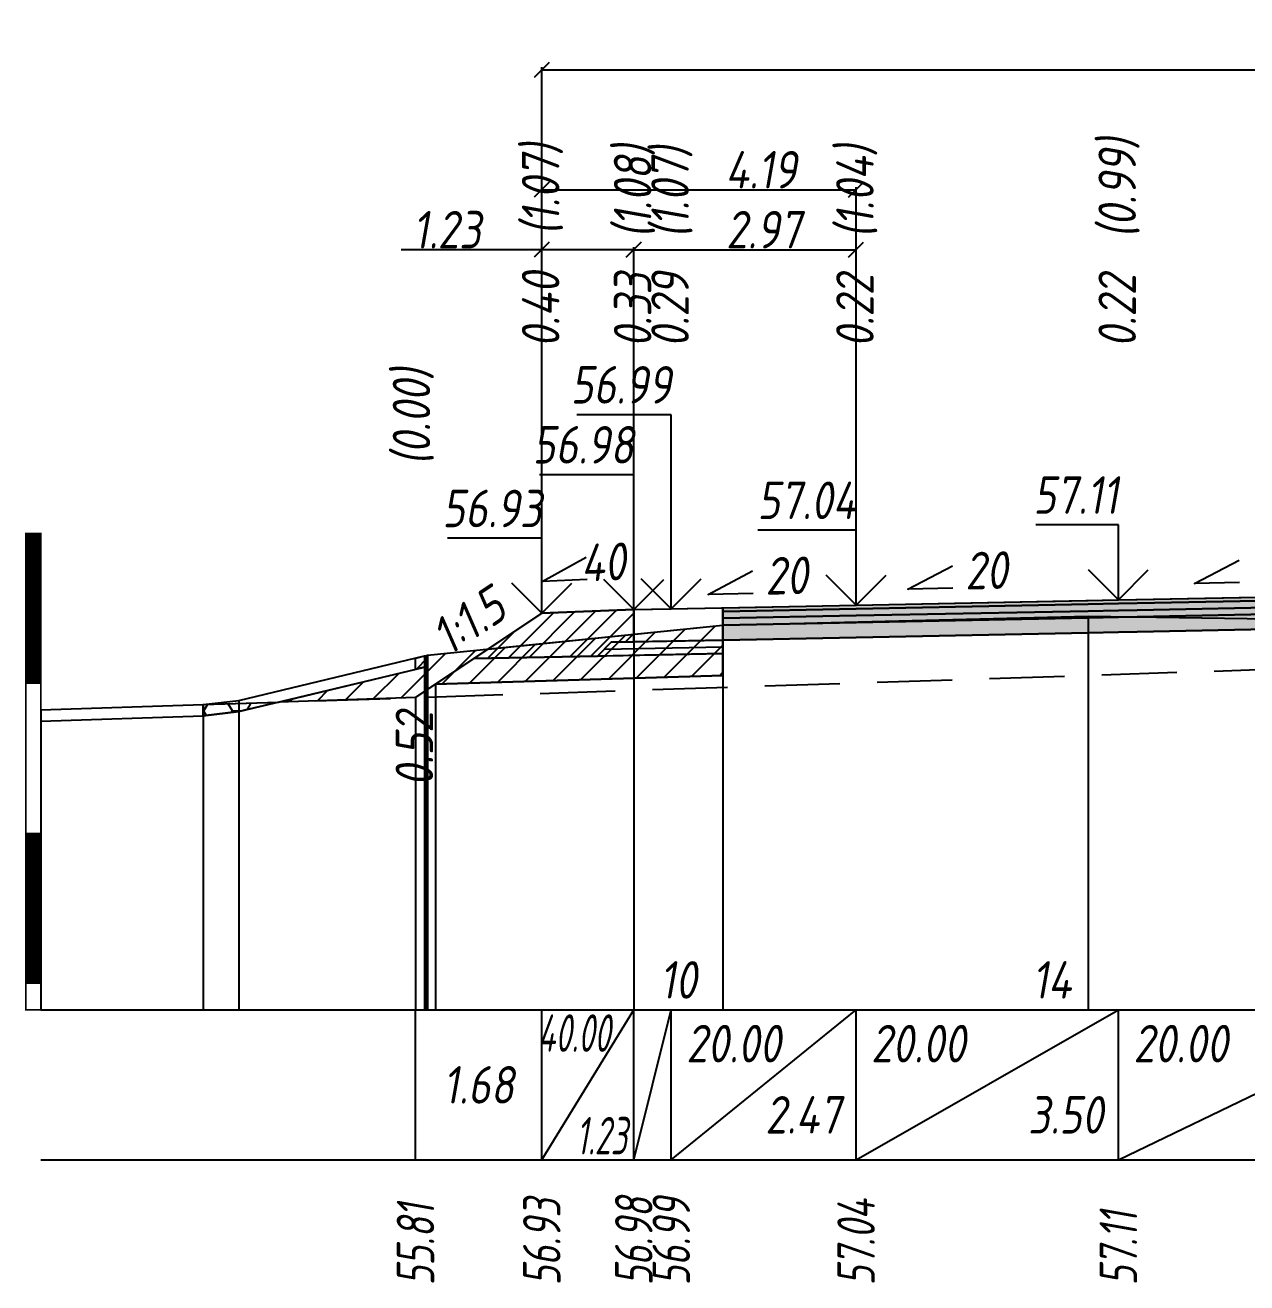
# Model space of a CAD drawing. Extents: x -717 to 1451, y -133302 to 233.
# Drawn here: x 81.9 to 163.4, y -78263.2 to -78179.3 of the extents above; entities that cross this region are included whole.
import ezdxf
from ezdxf.enums import TextEntityAlignment as Align

# ---------------------------------------------------------------- set-up
doc = ezdxf.new("R2010")
doc.units = 0
doc.linetypes.add('штриховая', pattern=[0.75, 0.5, -0.25])
for name, color, linetype in [('Интерполированный поперечник', 2, 'Continuous'), ('Код_514', 1, 'Continuous'), ('Контур_0', 7, 'Continuous'), ('Контур_2521', 7, 'Continuous'), ('Контур_2564', 7, 'Continuous'), ('Контур_2660', 7, 'Continuous'), ('Контур_2665', 7, 'Continuous'), ('Контур_400', 7, 'Continuous'), ('Контур_508', 7, 'Continuous'), ('Контур_512', 7, 'Continuous'), ('Контур_513', 7, 'Continuous'), ('Красный поперечник', 1, 'Continuous'), ('Линейка абсолютных высот', 7, 'Continuous'), ('Объём_2501', 7, 'Continuous'), ('Объём_2564', 7, 'Continuous'), ('Объём_2650', 7, 'Continuous'), ('Объём_2660', 7, 'Continuous'), ('Объём_2661', 7, 'Continuous'), ('Объём_2665', 7, 'Continuous'), ('Объём_2666', 7, 'Continuous'), ('Объём_2753', 7, 'Continuous'), ('Откосы', 7, 'Continuous'), ('Отметки покрытия', 7, 'Continuous'), ('Рабочие отметки', 7, 'Continuous'), ('Рабочие отметки доп.', 7, 'Continuous'), ('Слои выравнивания', 7, 'Continuous'), ('Таблица', 7, 'Continuous'), ('Уклоны проезжей части', 7, 'Continuous'), ('Черный поперечник', 3, 'Continuous')]:
    doc.layers.add(name, color=color, linetype=linetype)
for name, color, linetype, true_color in [('Контур_2540', 2, 'Continuous', 0xffff00), ('Контур_2560', 2, 'Continuous', 0xffff00), ('Контур_2561', 7, 'Continuous', 0xff8040), ('Контур_2562', 3, 'Continuous', 0x00ff00), ('Контур_2563', 7, 'Continuous', 0xff8000), ('Контур_2570', 7, 'Continuous', 0x80ff00), ('Контур_2725', 7, 'Continuous', 0x323232), ('Контур_2736', 4, 'Continuous', 0x00ffff), ('Контур_2760', 7, 'Continuous', 0x323232), ('Контур_2761', 7, 'Continuous', 0x323232), ('Контур_2762', 7, 'Continuous', 0x323232), ('Контур_2763', 7, 'Continuous', 0x323232), ('Контур_402', 7, 'Continuous', 0xff6464), ('Контур_703', 4, 'Continuous', 0x00ffff), ('Объём_2500', 7, 'Continuous', 0xc0c0c0), ('Объём_2520', 7, 'Continuous', 0x80ffff), ('Объём_2540', 2, 'Continuous', 0xffff00), ('Объём_2560', 2, 'Continuous', 0xffff00), ('Объём_2561', 7, 'Continuous', 0xff8040), ('Объём_2562', 3, 'Continuous', 0x00ff00), ('Объём_2563', 7, 'Continuous', 0xff8000), ('Объём_2570', 7, 'Continuous', 0x80ff00), ('Объём_2600', 7, 'Continuous', 0x808000), ('Объём_2746', 2, 'Continuous', 0xffff00)]:
    doc.layers.add(name, color=color, linetype=linetype, true_color=true_color)
doc.styles.get("Standard").update_dxf_attribs({"font": 'txt', "height": 2.5})
doc.styles.add('М', font='romand.shx', dxfattribs={"width": 0.8, "oblique": 10, "height": 2.5})
doc.dimstyles.get("Standard").update_dxf_attribs({"dimtxt": 0.18, "dimasz": 0.18, "dimexe": 0.18, "dimexo": 0.0625, "dimgap": 0.09, "dimtad": 0, "dimtih": 1, "dimtoh": 1, "dimdec": 4, "dimzin": 0, "dimdsep": 46, "dimtxsty": 'Standard', "dimcen": 0.09, "dimadec": 0, "dimazin": 0, "dimtfac": 1, "dimtdec": 4, "dimtofl": 0, "dimtmove": 0, "dimatfit": 3, "dimfxl": 1, "dimtolj": 1, "dimtzin": 0, "dimarcsym": 0})
pattern_1 = [(45.00000125, (2.94889, -2497.464625), (-0.026516505928, 0.026516504769), []), (135.00000034, (2.94889, -2497.464625), (-0.02651650519, -0.026516505506), [])]

# ---------------------------------------------------------------- blocks, each defined once
blk = doc.blocks.new('_Oblique')
at = {"color": 0, "linetype": 'ByBlock', "lineweight": -2}
blk.add_line((-0.5, -0.5), (0.5, 0.5), dxfattribs=at)
blk = doc.blocks.new('*D3182')
at = {"color": 0, "lineweight": -2, "transparency": 16777216}
for p, q in [((116.373, -78194.307), (106.999, -78194.307)), ((116.373, -78218.551), (116.373, -78194.127)), ((122.512, -78194.307), (116.373, -78194.307)), ((122.512, -78218.306), (122.512, -78194.127))]:
    blk.add_line(p, q, dxfattribs=at)
at = {"layer": 'Defpoints', "color": 0, "transparency": 16777216}
for p in [(122.512, -78194.307), (116.373, -78218.614), (122.512, -78218.368)]:
    blk.add_point(p, dxfattribs=at)
at = {"color": 0, "lineweight": -2, "transparency": 16777216, "rotation": 180}
blk.add_blockref('_Oblique', (116.373, -78194.307), dxfattribs=at)
at = {"color": 0, "lineweight": -2, "transparency": 16777216}
blk.add_blockref('_Oblique', (122.512, -78194.307), dxfattribs=at)
at = {"color": 0, "transparency": 16777216, "insert": (110.046, -78192.967), "char_height": 2.5, "width": 0.72, "attachment_point": 5, "style": 'М'}
blk.add_mtext('\\A1;1.23', dxfattribs=at)
blk = doc.blocks.new('*D3184')
at = {"color": 0, "lineweight": -2, "transparency": 16777216}
for p, q in [((122.512, -78218.306), (122.512, -78194.127)), ((122.512, -78194.307), (137.346, -78194.307)), ((137.346, -78218.009), (137.346, -78194.127))]:
    blk.add_line(p, q, dxfattribs=at)
at = {"layer": 'Defpoints', "color": 0, "transparency": 16777216}
for p in [(137.346, -78194.307), (122.512, -78218.368), (137.346, -78218.072)]:
    blk.add_point(p, dxfattribs=at)
at = {"color": 0, "lineweight": -2, "transparency": 16777216, "rotation": 180}
blk.add_blockref('_Oblique', (122.512, -78194.307), dxfattribs=at)
at = {"color": 0, "lineweight": -2, "transparency": 16777216}
blk.add_blockref('_Oblique', (137.346, -78194.307), dxfattribs=at)
at = {"color": 0, "transparency": 16777216, "insert": (131.188, -78192.967), "char_height": 2.5, "width": 0.78, "attachment_point": 5, "style": 'М'}
blk.add_mtext('\\A1;2.97', dxfattribs=at)
blk = doc.blocks.new('*D3187')
at = {"color": 0, "lineweight": -2, "transparency": 16777216}
for p, q in [((116.373, -78218.551), (116.373, -78190.127)), ((137.346, -78218.009), (137.346, -78190.127)), ((116.373, -78190.307), (137.346, -78190.307))]:
    blk.add_line(p, q, dxfattribs=at)
at = {"layer": 'Defpoints', "color": 0, "transparency": 16777216}
for p in [(137.346, -78190.307), (116.373, -78218.614), (137.346, -78218.072)]:
    blk.add_point(p, dxfattribs=at)
at = {"color": 0, "lineweight": -2, "transparency": 16777216, "rotation": 180}
blk.add_blockref('_Oblique', (116.373, -78190.307), dxfattribs=at)
at = {"color": 0, "lineweight": -2, "transparency": 16777216}
blk.add_blockref('_Oblique', (137.346, -78190.307), dxfattribs=at)
at = {"color": 0, "transparency": 16777216, "insert": (131.005, -78188.967), "char_height": 2.5, "width": 0.72, "attachment_point": 5, "style": 'М'}
blk.add_mtext('\\A1;4.19', dxfattribs=at)
blk = doc.blocks.new('*D3188')
at = {"color": 0, "lineweight": -2, "transparency": 16777216}
for p, q in [((116.373, -78218.551), (116.373, -78182.127)), ((116.373, -78182.307), (223.346, -78182.307)), ((223.346, -78218.339), (223.346, -78182.127))]:
    blk.add_line(p, q, dxfattribs=at)
at = {"layer": 'Defpoints', "color": 0, "transparency": 16777216}
for p in [(223.346, -78182.307), (116.373, -78218.614), (223.346, -78218.402)]:
    blk.add_point(p, dxfattribs=at)
at = {"color": 0, "lineweight": -2, "transparency": 16777216, "rotation": 180}
blk.add_blockref('_Oblique', (116.373, -78182.307), dxfattribs=at)
at = {"color": 0, "lineweight": -2, "transparency": 16777216}
blk.add_blockref('_Oblique', (223.346, -78182.307), dxfattribs=at)
at = {"color": 0, "transparency": 16777216, "insert": (169.86, -78180.967), "char_height": 2.5, "width": 0.9, "attachment_point": 5, "style": 'М'}
blk.add_mtext('\\A1;21.39', dxfattribs=at)

msp = doc.modelspace()

# ---------------------------------------------------------------- hatches: boundary and pattern name
at = {"layer": 'Линейка абсолютных высот'}
h = msp.add_hatch(dxfattribs=at)
h.set_pattern_fill('ANSI37', scale=0.3, style=0)
h.set_pattern_definition(pattern_1)
h.paths.add_polyline_path([(82.949, -78223.222), (82.949, -78213.222), (81.949, -78213.222), (81.949, -78223.222)])
h = msp.add_hatch(dxfattribs=at)
h.set_pattern_fill('ANSI37', scale=0.3, style=0)
h.set_pattern_definition(pattern_1)
h.paths.add_polyline_path([(82.949, -78243.222), (82.949, -78233.222), (81.949, -78233.222), (81.949, -78243.222)])
at = {"layer": 'Объём_2563'}
h = msp.add_hatch(dxfattribs=at)
h.set_pattern_fill('ANSI31', color=256, scale=0.3)
h.paths.add_polyline_path([(116.373, -78218.551), (122.512, -78218.306), (122.512, -78220.456), (121.012, -78220.486), (120.094, -78221.404), (111.846, -78221.569)])
at = {"layer": 'Объём_2570'}
h = msp.add_hatch(dxfattribs=at)
h.set_pattern_fill('ANSI31', color=256, scale=0.2)
h.paths.add_polyline_path([(108.758, -78222.1), (108.678, -78222.129), (108.556, -78222.148), (107.949, -78222.292), (107.949, -78221.542), (108.556, -78221.398), (108.678, -78221.379), (108.758, -78221.35)])
at = {"layer": 'Объём_2600'}
h = msp.add_hatch(dxfattribs=at)
h.set_pattern_fill('ANSI31', color=6, scale=0.4)
h.paths.add_polyline_path([(108.556, -78222.148), (108.678, -78222.129), (108.758, -78222.1), (108.758, -78221.35), (128.456, -78219.337), (128.456, -78222.708), (109.274, -78223.284), (107.949, -78224.167), (98.826, -78224.469)])
h = msp.add_hatch(dxfattribs=at)
h.set_pattern_fill('HONEY', color=5, scale=0.3)
h.paths.add_polyline_path([(96.153, -78225.107), (93.781, -78225.387), (93.781, -78224.637), (98.826, -78224.469)])
at = {"layer": 'Слои выравнивания'}
for color, points in [(2, [(128.456, -78218.187), (128.484, -78218.186), (137.346, -78218.009), (152.825, -78217.7), (154.846, -78217.659), (156.104, -78217.634), (175.596, -78217.244), (175.596, -78217.494), (156.104, -78217.884), (154.846, -78217.909), (152.825, -78217.95), (137.346, -78218.259), (128.484, -78218.436), (128.456, -78218.437)]), (3, [(128.456, -78218.437), (128.484, -78218.436), (137.346, -78218.259), (152.825, -78217.95), (154.846, -78217.909), (156.104, -78217.884), (175.596, -78217.494), (175.596, -78217.944), (156.104, -78218.334), (154.846, -78218.359), (152.825, -78218.4), (137.346, -78218.709), (128.484, -78218.886), (128.456, -78218.887)]), (4, [(128.456, -78218.887), (128.484, -78218.886), (137.346, -78218.709), (152.825, -78218.4), (154.846, -78218.359), (156.104, -78218.334), (175.596, -78217.944), (175.596, -78218.394), (156.104, -78218.784), (154.846, -78218.809), (152.825, -78218.85), (137.346, -78219.159), (128.484, -78219.336), (128.456, -78219.337)]), (5, [(128.456, -78219.337), (128.484, -78219.336), (137.346, -78219.159), (152.825, -78218.85), (154.846, -78218.809), (156.104, -78218.784), (175.596, -78218.394), (175.596, -78219.394), (156.104, -78219.784), (154.846, -78219.809), (152.825, -78219.85), (137.346, -78220.159), (128.484, -78220.336), (128.456, -78220.337)])]:
    msp.add_hatch(color=color, dxfattribs=at).paths.add_polyline_path(points)

# ---------------------------------------------------------------- linework, layer by layer
at = {"layer": 'Интерполированный поперечник', "linetype": 'штриховая', "ltscale": 10, "flags": 128}
msp.add_lwpolyline([(93.781, -78224.637), (203.883, -78220.99)], dxfattribs=at)
at = {"layer": 'Код_514'}
for p, q in [((107.949, -78255), (107.949, -78245)), ((116.373, -78255), (116.373, -78245)), ((116.373, -78255), (122.512, -78245)), ((122.512, -78255), (122.512, -78245)), ((122.512, -78255), (125.012, -78245)), ((125.012, -78255), (125.012, -78245)), ((125.012, -78255), (137.346, -78245)), ((137.346, -78255), (137.346, -78245)), ((137.346, -78255), (154.846, -78245)), ((154.846, -78255), (154.846, -78245)), ((154.846, -78255), (175.596, -78245))]:
    msp.add_line(p, q, dxfattribs=at)
at = {"layer": 'Контур_0', "color": 18, "true_color": 0x000000, "flags": 128}
for points in [[(125.012, -78220.406), (122.512, -78220.456), (122.512, -78218.306), (128.456, -78218.187), (128.456, -78220.337), (125.012, -78220.406), (125.012, -78220.406)], [(111.846, -78221.569), (120.094, -78221.404), (121.012, -78220.486), (122.512, -78220.456)], [(121.012, -78220.486), (128.456, -78220.337), (128.456, -78221.237), (120.094, -78221.404), (121.012, -78220.486), (121.012, -78220.486)]]:
    msp.add_lwpolyline(points, dxfattribs=at)
at = {"layer": 'Контур_2521', "color": 18, "true_color": 0x000000, "flags": 128}
msp.add_lwpolyline([(120.553, -78220.945), (128.456, -78220.787)], dxfattribs=at)
at = {"layer": 'Контур_2540', "flags": 128}
msp.add_lwpolyline([(128.456, -78222.708), (109.274, -78223.284), (111.846, -78221.569), (128.456, -78221.237), (128.456, -78222.708), (128.456, -78222.708)], dxfattribs=at)
at = {"layer": 'Контур_2560', "flags": 128}
msp.add_lwpolyline([(116.373, -78218.551), (116.373, -78218.551), (116.373, -78218.551), (122.512, -78218.306)], dxfattribs=at)
at = {"layer": 'Контур_2561', "flags": 128}
msp.add_lwpolyline([(122.512, -78218.306), (122.512, -78218.306), (116.373, -78218.551), (116.373, -78218.551), (122.512, -78218.306)], dxfattribs=at)
at = {"layer": 'Контур_2562', "flags": 128}
msp.add_lwpolyline([(116.373, -78218.551), (116.373, -78218.551), (116.373, -78218.551), (116.373, -78218.551), (116.373, -78218.551)], dxfattribs=at)
at = {"layer": 'Контур_2563', "flags": 128}
msp.add_lwpolyline([(116.373, -78218.551), (122.512, -78218.306), (122.512, -78220.456), (121.012, -78220.486), (120.094, -78221.404), (111.846, -78221.569), (116.373, -78218.551), (116.373, -78218.551)], dxfattribs=at)
at = {"layer": 'Контур_2564', "flags": 128}
msp.add_lwpolyline([(116.373, -78218.551), (122.512, -78218.306)], dxfattribs=at)
at = {"layer": 'Контур_2570', "flags": 128}
msp.add_lwpolyline([(82.949, -78225.75), (93.781, -78225.387), (96.153, -78225.107), (96.153, -78225.107), (108.556, -78222.148), (108.678, -78222.129), (108.758, -78222.1), (108.758, -78221.35), (128.456, -78219.337), (152.825, -78218.734), (175.596, -78219.084), (177.737, -78219.117), (193.469, -78220.108), (193.539, -78220.112), (193.539, -78220.862), (193.66, -78220.862), (203.883, -78220.99), (207.834, -78220.14), (211.994, -78219.653), (218.697, -78217.968), (222.692, -78218.536), (230.768, -78218.841), (248.381, -78218.941), (258.417, -78218.541)], dxfattribs=at)
at = {"layer": 'Контур_2660', "flags": 128}
msp.add_lwpolyline([(109.274, -78223.284), (128.456, -78222.708)], dxfattribs=at)
at = {"layer": 'Контур_2665', "flags": 128}
msp.add_lwpolyline([(116.373, -78218.551), (116.373, -78218.551)], dxfattribs=at)
at = {"layer": 'Контур_2725', "flags": 128}
msp.add_lwpolyline([(128.456, -78220.337), (128.484, -78220.336), (137.346, -78220.159), (152.825, -78219.85), (154.846, -78219.809), (156.104, -78219.784), (175.596, -78219.394), (177.737, -78219.437)], dxfattribs=at)
at = {"layer": 'Контур_2736', "flags": 128}
msp.add_lwpolyline([(116.373, -78218.551), (107.949, -78224.167)], dxfattribs=at)
at = {"layer": 'Контур_2760', "flags": 128}
msp.add_lwpolyline([(128.456, -78218.187), (128.484, -78218.186), (137.346, -78218.009), (152.825, -78217.7), (154.846, -78217.659), (156.104, -78217.634), (175.596, -78217.244), (177.737, -78217.287)], dxfattribs=at)
at = {"layer": 'Контур_2761', "flags": 128}
msp.add_lwpolyline([(128.456, -78218.437), (128.484, -78218.436), (137.346, -78218.259), (152.825, -78217.95), (154.846, -78217.909), (156.104, -78217.884), (175.596, -78217.494), (177.737, -78217.537)], dxfattribs=at)
at = {"layer": 'Контур_2762', "flags": 128}
msp.add_lwpolyline([(128.456, -78218.887), (128.484, -78218.886), (137.346, -78218.709), (152.825, -78218.4), (154.846, -78218.359), (156.104, -78218.334), (175.596, -78217.944), (177.737, -78217.987)], dxfattribs=at)
at = {"layer": 'Контур_2763', "flags": 128}
msp.add_lwpolyline([(128.456, -78219.337), (128.484, -78219.336), (137.346, -78219.159), (152.825, -78218.85), (154.846, -78218.809), (156.104, -78218.784), (175.596, -78218.394), (177.737, -78218.437)], dxfattribs=at)
at = {"layer": 'Контур_400', "flags": 128}
msp.add_lwpolyline([(122.512, -78218.306), (125.012, -78218.256), (125.012, -78218.256), (137.346, -78218.009), (137.346, -78218.009), (137.346, -78218.009), (137.346, -78218.009), (154.846, -78217.659), (175.596, -78217.244)], dxfattribs=at)
at = {"layer": 'Контур_402', "flags": 128}
msp.add_lwpolyline([(109.274, -78223.284), (128.456, -78222.708), (128.456, -78220.337), (175.596, -78219.394), (177.737, -78219.437), (177.737, -78221.358), (230.238, -78222.933)], dxfattribs=at)
at = {"layer": 'Контур_508', "flags": 128}
msp.add_lwpolyline([(107.949, -78224.167), (109.274, -78223.284), (128.456, -78222.708), (128.456, -78220.337), (175.596, -78219.394), (177.737, -78219.437), (177.737, -78221.358), (230.238, -78222.933), (230.238, -78220.225), (233.417, -78218.106)], dxfattribs=at)
at = {"layer": 'Контур_512', "flags": 128}
msp.add_lwpolyline([(107.949, -78224.167), (109.274, -78223.284), (128.456, -78222.708)], dxfattribs=at)
at = {"layer": 'Контур_513', "flags": 128}
msp.add_lwpolyline([(107.949, -78224.167), (109.274, -78223.284), (128.456, -78222.708), (128.456, -78220.337), (175.596, -78219.394), (177.737, -78219.437), (177.737, -78221.358), (230.238, -78222.933), (230.238, -78220.225), (233.417, -78218.106)], dxfattribs=at)
at = {"layer": 'Контур_703', "flags": 128}
msp.add_lwpolyline([(116.373, -78218.551), (107.949, -78224.167)], dxfattribs=at)
at = {"layer": 'Красный поперечник'}
for p, q in [((137.346, -78218.009), (154.846, -78217.659)), ((154.846, -78217.659), (175.596, -78217.244)), ((107.949, -78224.167), (116.373, -78218.551)), ((116.373, -78218.551), (122.512, -78218.306)), ((122.512, -78218.306), (125.012, -78218.256)), ((125.012, -78218.256), (137.346, -78218.009)), ((128.456, -78222.708), (128.456, -78245)), ((109.274, -78223.284), (109.274, -78245)), ((107.949, -78224.167), (107.949, -78245))]:
    msp.add_line(p, q, dxfattribs=at)
at = {"layer": 'Линейка абсолютных высот', "color": 7, "const_width": 0.1, "flags": 128}
for points in [[(82.949, -78223.222), (82.949, -78213.222), (81.949, -78213.222), (81.949, -78223.222), (82.949, -78223.222)], [(82.949, -78233.222), (82.949, -78223.222), (81.949, -78223.222), (81.949, -78233.222), (82.949, -78233.222)], [(82.949, -78243.222), (82.949, -78233.222), (81.949, -78233.222), (81.949, -78243.222), (82.949, -78243.222)], [(82.949, -78245), (82.949, -78243.222), (81.949, -78243.222), (81.949, -78245), (82.949, -78245)]]:
    msp.add_lwpolyline(points, dxfattribs=at)
at = {"layer": 'Объём_2500', "color": 18, "true_color": 0x000000, "flags": 128}
msp.add_lwpolyline([(125.012, -78220.406), (122.512, -78220.456), (122.512, -78218.306), (128.456, -78218.187), (128.456, -78220.337), (125.012, -78220.406), (125.012, -78220.406)], dxfattribs=at)
msp.add_lwpolyline([(125.012, -78220.406), (122.512, -78220.456), (122.512, -78218.306), (128.456, -78218.187), (128.456, -78220.337), (125.012, -78220.406), (125.012, -78220.406)], dxfattribs=at)
at = {"layer": 'Объём_2501', "flags": 128}
for points in [[(122.512, -78218.306), (125.012, -78218.256), (125.012, -78218.256), (137.346, -78218.009), (137.346, -78218.009), (137.346, -78218.009), (137.346, -78218.009), (154.846, -78217.659), (175.596, -78217.244)], [(122.512, -78218.306), (125.012, -78218.256), (125.012, -78218.256), (137.346, -78218.009)]]:
    msp.add_lwpolyline(points, dxfattribs=at)
at = {"layer": 'Объём_2520', "color": 250, "flags": 128}
msp.add_lwpolyline([(121.012, -78220.486), (128.456, -78220.337), (128.456, -78221.237), (120.094, -78221.404), (121.012, -78220.486), (121.012, -78220.486)], dxfattribs=at)
msp.add_lwpolyline([(121.012, -78220.486), (128.456, -78220.337), (128.456, -78221.237), (120.094, -78221.404), (121.012, -78220.486), (121.012, -78220.486)], dxfattribs=at)
at = {"layer": 'Объём_2540', "flags": 128}
msp.add_lwpolyline([(128.456, -78222.708), (109.274, -78223.284), (111.846, -78221.569), (128.456, -78221.237), (128.456, -78222.708), (128.456, -78222.708)], dxfattribs=at)
msp.add_lwpolyline([(128.456, -78222.708), (109.274, -78223.284), (111.846, -78221.569), (128.456, -78221.237), (128.456, -78222.708), (128.456, -78222.708)], dxfattribs=at)
at = {"layer": 'Объём_2560', "flags": 128}
msp.add_lwpolyline([(116.373, -78218.551), (116.373, -78218.551), (116.373, -78218.551), (122.512, -78218.306)], dxfattribs=at)
msp.add_lwpolyline([(116.373, -78218.551), (116.373, -78218.551), (116.373, -78218.551), (122.512, -78218.306)], dxfattribs=at)
at = {"layer": 'Объём_2561', "flags": 128}
msp.add_lwpolyline([(122.512, -78218.306), (122.512, -78218.306), (116.373, -78218.551), (116.373, -78218.551), (122.512, -78218.306)], dxfattribs=at)
msp.add_lwpolyline([(122.512, -78218.306), (122.512, -78218.306), (116.373, -78218.551), (116.373, -78218.551), (122.512, -78218.306)], dxfattribs=at)
at = {"layer": 'Объём_2562', "flags": 128}
msp.add_lwpolyline([(116.373, -78218.551), (116.373, -78218.551), (116.373, -78218.551), (116.373, -78218.551), (116.373, -78218.551)], dxfattribs=at)
msp.add_lwpolyline([(116.373, -78218.551), (116.373, -78218.551), (116.373, -78218.551), (116.373, -78218.551), (116.373, -78218.551)], dxfattribs=at)
at = {"layer": 'Объём_2563', "color": 250, "flags": 128}
msp.add_lwpolyline([(116.373, -78218.551), (122.512, -78218.306), (122.512, -78220.456), (121.012, -78220.486), (120.094, -78221.404), (111.846, -78221.569), (116.373, -78218.551), (116.373, -78218.551)], dxfattribs=at)
msp.add_lwpolyline([(116.373, -78218.551), (122.512, -78218.306), (122.512, -78220.456), (121.012, -78220.486), (120.094, -78221.404), (111.846, -78221.569), (116.373, -78218.551), (116.373, -78218.551)], dxfattribs=at)
at = {"layer": 'Объём_2564', "flags": 128}
msp.add_lwpolyline([(116.373, -78218.551), (122.512, -78218.306)], dxfattribs=at)
msp.add_lwpolyline([(116.373, -78218.551), (122.512, -78218.306)], dxfattribs=at)
at = {"layer": 'Объём_2570', "flags": 128}
msp.add_lwpolyline([(108.758, -78222.1), (108.678, -78222.129), (108.556, -78222.148), (107.949, -78222.292), (107.949, -78221.542), (108.556, -78221.398), (108.678, -78221.379), (108.758, -78221.35), (108.758, -78222.1), (108.758, -78222.1)], dxfattribs=at)
msp.add_lwpolyline([(108.758, -78222.1), (108.678, -78222.129), (108.556, -78222.148), (107.949, -78222.292), (107.949, -78221.542), (108.556, -78221.398), (108.678, -78221.379), (108.758, -78221.35), (108.758, -78222.1), (108.758, -78222.1)], dxfattribs=at)
at = {"layer": 'Объём_2600', "color": 5, "flags": 128}
msp.add_lwpolyline([(96.153, -78225.107), (93.781, -78225.387), (93.781, -78224.637), (98.826, -78224.469), (96.153, -78225.107), (96.153, -78225.107)], dxfattribs=at)
msp.add_lwpolyline([(96.153, -78225.107), (93.781, -78225.387), (93.781, -78224.637), (98.826, -78224.469), (96.153, -78225.107), (96.153, -78225.107)], dxfattribs=at)
at = {"layer": 'Объём_2650', "color": 6, "flags": 128}
msp.add_lwpolyline([(108.556, -78222.148), (108.678, -78222.129), (108.758, -78222.1), (108.758, -78221.35), (128.456, -78219.337), (128.456, -78222.708), (109.274, -78223.284), (107.949, -78224.167), (98.826, -78224.469), (108.556, -78222.148), (108.556, -78222.148)], dxfattribs=at)
msp.add_lwpolyline([(108.556, -78222.148), (108.678, -78222.129), (108.758, -78222.1), (108.758, -78221.35), (128.456, -78219.337), (128.456, -78222.708), (109.274, -78223.284), (107.949, -78224.167), (98.826, -78224.469), (108.556, -78222.148), (108.556, -78222.148)], dxfattribs=at)
at = {"layer": 'Объём_2660', "flags": 128}
msp.add_lwpolyline([(109.274, -78223.284), (128.456, -78222.708)], dxfattribs=at)
msp.add_lwpolyline([(109.274, -78223.284), (128.456, -78222.708)], dxfattribs=at)
at = {"layer": 'Объём_2661', "flags": 128}
msp.add_lwpolyline([(116.373, -78218.551), (107.949, -78224.167)], dxfattribs=at)
msp.add_lwpolyline([(116.373, -78218.551), (107.949, -78224.167)], dxfattribs=at)
at = {"layer": 'Объём_2665', "flags": 128}
msp.add_lwpolyline([(116.373, -78218.551), (116.373, -78218.551)], dxfattribs=at)
msp.add_lwpolyline([(116.373, -78218.551), (116.373, -78218.551)], dxfattribs=at)
at = {"layer": 'Объём_2666', "flags": 128}
msp.add_lwpolyline([(116.373, -78218.551), (107.949, -78224.167)], dxfattribs=at)
msp.add_lwpolyline([(116.373, -78218.551), (107.949, -78224.167)], dxfattribs=at)
at = {"layer": 'Объём_2746', "flags": 128}
msp.add_lwpolyline([(109.274, -78223.284), (112.793, -78220.938), (128.456, -78219.337), (128.456, -78222.708), (109.274, -78223.284), (109.274, -78223.284)], dxfattribs=at)
msp.add_lwpolyline([(109.274, -78223.284), (112.793, -78220.938), (128.456, -78219.337), (128.456, -78222.708), (109.274, -78223.284), (109.274, -78223.284)], dxfattribs=at)
at = {"layer": 'Объём_2753', "flags": 128}
msp.add_lwpolyline([(128.456, -78218.187), (128.456, -78218.187)], dxfattribs=at)
msp.add_lwpolyline([(128.456, -78218.187), (128.456, -78218.187)], dxfattribs=at)
at = {"layer": 'Отметки покрытия', "color": 1}
for p, q in [((125.012, -78205.306), (118.712, -78205.306)), ((125.012, -78218.256), (125.012, -78205.306)), ((122.512, -78209.306), (116.212, -78209.306)), ((122.512, -78218.306), (122.512, -78209.306)), ((154.846, -78212.659), (149.346, -78212.659)), ((154.846, -78217.659), (154.846, -78212.659)), ((116.373, -78213.551), (110.073, -78213.551)), ((116.373, -78218.551), (116.373, -78213.551)), ((137.346, -78213.009), (130.796, -78213.009)), ((137.346, -78218.009), (137.346, -78213.009)), ((125.012, -78218.256), (123.012, -78216.256)), ((125.012, -78218.256), (127.012, -78216.256)), ((137.346, -78218.009), (135.346, -78216.009)), ((137.346, -78218.009), (139.346, -78216.009)), ((154.846, -78217.659), (152.846, -78215.659)), ((154.846, -78217.659), (156.846, -78215.659)), ((116.373, -78218.551), (114.373, -78216.551)), ((116.373, -78218.551), (118.373, -78216.551)), ((122.512, -78218.306), (120.512, -78216.306)), ((122.512, -78218.306), (124.512, -78216.306))]:
    msp.add_line(p, q, dxfattribs=at)
at = {"layer": 'Слои выравнивания'}
for p, q in [((122.512, -78218.306), (122.512, -78245)), ((128.456, -78218.187), (128.456, -78245))]:
    msp.add_line(p, q, dxfattribs=at)
at = {"layer": 'Слои выравнивания', "color": 2, "flags": 128}
msp.add_lwpolyline([(128.456, -78218.187), (128.484, -78218.186), (137.346, -78218.009), (152.825, -78217.7), (154.846, -78217.659), (156.104, -78217.634), (175.596, -78217.244), (175.596, -78217.494), (156.104, -78217.884), (154.846, -78217.909), (152.825, -78217.95), (137.346, -78218.259), (128.484, -78218.436), (128.456, -78218.437)], close=True, dxfattribs=at)
at = {"layer": 'Слои выравнивания', "color": 3, "flags": 128}
msp.add_lwpolyline([(128.456, -78218.437), (128.484, -78218.436), (137.346, -78218.259), (152.825, -78217.95), (154.846, -78217.909), (156.104, -78217.884), (175.596, -78217.494), (175.596, -78217.944), (156.104, -78218.334), (154.846, -78218.359), (152.825, -78218.4), (137.346, -78218.709), (128.484, -78218.886), (128.456, -78218.887)], close=True, dxfattribs=at)
at = {"layer": 'Слои выравнивания', "color": 4, "flags": 128}
msp.add_lwpolyline([(128.456, -78218.887), (128.484, -78218.886), (137.346, -78218.709), (152.825, -78218.4), (154.846, -78218.359), (156.104, -78218.334), (175.596, -78217.944), (175.596, -78218.394), (156.104, -78218.784), (154.846, -78218.809), (152.825, -78218.85), (137.346, -78219.159), (128.484, -78219.336), (128.456, -78219.337)], close=True, dxfattribs=at)
at = {"layer": 'Слои выравнивания', "color": 5, "flags": 128}
msp.add_lwpolyline([(128.456, -78219.337), (128.484, -78219.336), (137.346, -78219.159), (152.825, -78218.85), (154.846, -78218.809), (156.104, -78218.784), (175.596, -78218.394), (175.596, -78219.394), (156.104, -78219.784), (154.846, -78219.809), (152.825, -78219.85), (137.346, -78220.159), (128.484, -78220.336), (128.456, -78220.337)], close=True, dxfattribs=at)
at = {"layer": 'Таблица'}
for p, q in [((82.949, -78245), (258.417, -78245)), ((82.949, -78255), (258.417, -78255))]:
    msp.add_line(p, q, dxfattribs=at)
at = {"layer": 'Уклоны проезжей части', "color": 1, "flags": 128}
for points in [[(119.402, -78216.304), (116.404, -78216.424), (119.342, -78214.805)], [(143.805, -78216.881), (140.806, -78216.941), (143.775, -78215.382)], [(162.93, -78216.499), (159.931, -78216.559), (162.9, -78214.999)], [(130.473, -78217.228), (127.474, -78217.288), (130.443, -78215.728)]]:
    msp.add_lwpolyline(points, dxfattribs=at)
at = {"layer": 'Черный поперечник', "color": 7}
for p, q in [((152.825, -78218.734), (152.825, -78245)), ((128.456, -78219.337), (128.456, -78245)), ((108.556, -78221.398), (108.556, -78245)), ((108.678, -78221.379), (108.678, -78245)), ((108.758, -78221.35), (108.758, -78245)), ((93.781, -78224.637), (93.781, -78245)), ((96.153, -78224.357), (96.153, -78245)), ((82.949, -78225), (82.949, -78245))]:
    msp.add_line(p, q, dxfattribs=at)
at = {"layer": 'Черный поперечник', "flags": 128}
msp.add_lwpolyline([(82.949, -78225), (93.781, -78224.637), (96.153, -78224.357), (108.556, -78221.398), (108.678, -78221.379), (108.758, -78221.35), (128.456, -78219.337), (152.825, -78218.734), (175.596, -78219.084), (177.737, -78219.117), (193.469, -78220.108), (193.539, -78220.112), (193.66, -78220.112), (203.883, -78220.24), (207.834, -78219.39), (211.994, -78218.903), (218.697, -78217.218), (222.692, -78217.786), (230.768, -78218.091), (248.381, -78218.191), (258.417, -78217.791)], dxfattribs=at)

# ---------------------------------------------------------------- texts
at = {"layer": 'Код_514', "style": 'М', "oblique": 10}
for s, width, p in [('40.00', 0.6, (116.097, -78245.3)), ('20.00', 0.8, (126.012, -78246)), ('20.00', 0.8, (138.346, -78246)), ('20.00', 0.8, (155.846, -78246))]:
    msp.add_text(s, height=2.5, dxfattribs=dict(at, width=width)).set_placement(p, align=Align.TOP_LEFT)
at = {"layer": 'Код_514', "style": 'М', "oblique": 10, "width": 0.8}
msp.add_text('1.68', height=2.5, dxfattribs=at).set_placement((112.161, -78250), align=Align.MIDDLE_CENTER)
at = {"layer": 'Код_514', "style": 'М', "oblique": 10}
for s, width, p in [('2.47', 0.8, (136.346, -78254)), ('3.50', 0.8, (153.846, -78254)), ('1.23', 0.6, (122.069, -78255.392))]:
    msp.add_text(s, height=2.5, dxfattribs=dict(at, width=width)).set_placement(p, align=Align.BOTTOM_RIGHT)
at = {"layer": 'Код_514', "style": 'М', "oblique": 10, "width": 0.7}
for s, p in [('56.93', (116.373, -78263.382)), ('56.98', (122.512, -78263.382)), ('56.99', (125.012, -78263.382)), ('55.81', (107.949, -78263.382)), ('57.04', (137.346, -78263.382)), ('57.11', (154.846, -78263.382))]:
    msp.add_text(s, height=2.5, rotation=90, dxfattribs=at).set_placement(p, align=Align.MIDDLE_LEFT)
at = {"layer": 'Откосы', "color": 1, "style": 'М', "oblique": 10, "width": 0.8}
for s, rotation, p in [('40', 2.29061, (120.556, -78217.133)), ('20', 1.14576, (146.076, -78217.691)), ('20', 1.14576, (132.745, -78218.037)), ('1:1.5', 33.69007, (112.623, -78220.701))]:
    msp.add_text(s, height=2.5, rotation=rotation, dxfattribs=at).set_placement(p, align=Align.BOTTOM_CENTER)
at = {"layer": 'Отметки покрытия', "color": 1, "style": 'М', "oblique": 10, "width": 0.8}
for s, p in [('56.99', (125.012, -78205.313)), ('56.98', (122.512, -78209.313)), ('57.11', (154.846, -78212.667)), ('56.93', (116.373, -78213.559)), ('57.04', (137.346, -78213.017))]:
    msp.add_text(s, height=2.5, dxfattribs=at).set_placement(p, align=Align.BOTTOM_RIGHT)
at = {"layer": 'Рабочие отметки', "color": 1, "style": 'М', "oblique": 10, "width": 0.8}
for s, p in [('0.40', (116.295, -78200.809)), ('0.33', (122.434, -78200.809)), ('0.29', (124.934, -78200.809)), ('0.22', (137.268, -78200.809)), ('0.22', (154.768, -78200.809))]:
    msp.add_text(s, height=2.5, rotation=90, dxfattribs=at).set_placement(p, align=Align.MIDDLE_LEFT)
msp.add_text('0.52', height=2.5, rotation=90, dxfattribs=at).set_placement((107.871, -78225.098), align=Align.MIDDLE_RIGHT)
at = {"layer": 'Рабочие отметки доп.', "color": 1, "style": 'М', "oblique": 10, "width": 0.8}
for s, p in [('(0.99)', (154.768, -78193.509)), ('(1.07)', (116.295, -78193.309)), ('(1.08)', (122.434, -78193.509)), ('(1.07)', (124.934, -78193.509)), ('(1.04)', (137.268, -78193.509)), ('(0.00)', (107.676, -78208.661))]:
    msp.add_text(s, height=2.5, rotation=90, dxfattribs=at).set_placement(p, align=Align.MIDDLE_LEFT)
at = {"layer": 'Слои выравнивания', "style": 'М', "oblique": 10, "width": 0.8}
for s, p in [('10', (125.484, -78245)), ('14', (150.408, -78245))]:
    msp.add_text(s, height=2.5, dxfattribs=at).set_placement(p, align=Align.BOTTOM_CENTER)

# ---------------------------------------------------------------- dimensions: what is measured, and where the dimension line sits
at = {"color": 5}
dim = msp.add_linear_dim(base=(223.346, -78182.307), p1=(116.373, -78218.614), p2=(223.346, -78218.402), angle=180, dimstyle='Standard', override={"dimtxt": 2.5, "dimasz": 1, "dimtad": 1, "dimdec": 2, "dimlfac": 0.2, "dimtxsty": 'М', "dimblk1": 'Oblique', "dimblk2": 'Oblique', "dimsah": 1}, dxfattribs=at)
dim.commit()
dim.dimension.update_dxf_attribs({"geometry": '*D3188', "text_midpoint": (169.86, -78180.967)})
for base, p1, p2, picture, middle in [((137.346, -78190.307), (116.373, -78218.614), (137.346, -78218.072), '*D3187', (131.005, -78190.307)), ((122.512, -78194.307), (116.373, -78218.614), (122.512, -78218.368), '*D3182', (110.046, -78194.307)), ((137.346, -78194.307), (122.512, -78218.368), (137.346, -78218.072), '*D3184', (131.188, -78194.307))]:
    dim = msp.add_linear_dim(base=base, p1=p1, p2=p2, angle=180, dimstyle='Standard', override={"dimtxt": 2.5, "dimasz": 1, "dimtad": 1, "dimdec": 2, "dimlfac": 0.2, "dimtxsty": 'М', "dimblk1": 'Oblique', "dimblk2": 'Oblique', "dimsah": 1}, dxfattribs=at)
    dim.commit()
    dim.dimension.update_dxf_attribs({"geometry": picture, "text_midpoint": middle, "dimtype": 160})

doc.saveas('drawing.dxf')
